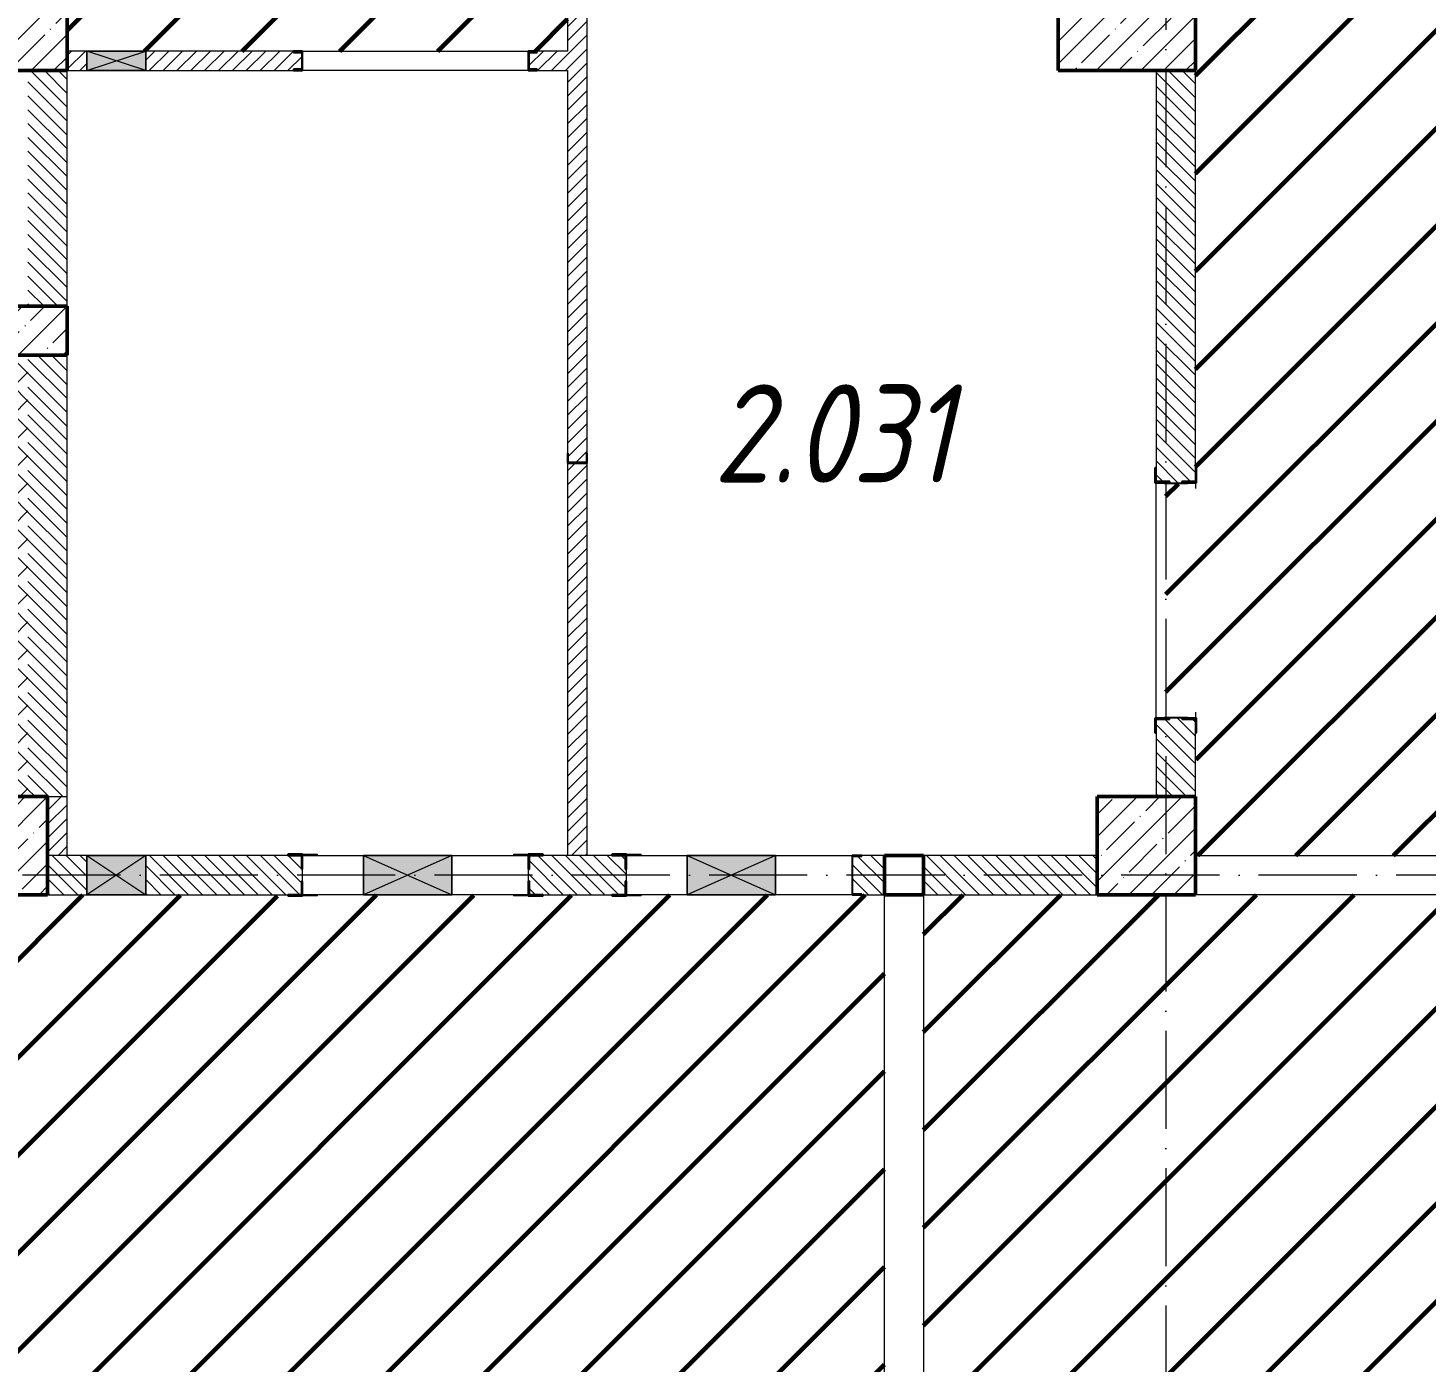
# Model space of a CAD drawing. Header units: millimetres. Extents: x -606178 to 312196, y -19338 to 632709.
# Drawn here: x -181601 to -174476, y 504594 to 511393 of the extents above; entities that cross this region are included whole.
import ezdxf

# ---------------------------------------------------------------- set-up
doc = ezdxf.new("R2010")
doc.units = ezdxf.units.MM
doc.linetypes.add('50_200_ШТРИХ_1Т_ш5_п1_п1_', pattern=[700, 500, -100, 0, -100])
for name, color, linetype, lineweight in [('6.4.1) Окр пт с инж. ПТ2.16', 3, 'Continuous', 60), ('6.4.3) Окр пт с инж. ПТ2.3', 150, 'Continuous', 60), ('A-DETL-GENF-OTLN', 7, 'Continuous', 9), ('A-GENM-____-MCUT', 7, 'Continuous', 25), ('A-GENM-____-OTLN', 7, 'Continuous', 9), ('A-GENM-____-OTLN-1', 7, 'Continuous', 25), ('A-GLAZ-____-OTLN', 7, 'Continuous', 9), ('A-WALL-____-MCUT', 7, 'Continuous', 13), ('A-WALL-____-MCUT-2', 7, 'Continuous', 50), ('A-WALL-____-PATT-1', 7, 'Continuous', 9), ('A-WALL-FNSH-MCUT-1', 7, 'Continuous', 9), ('I-WALL-____-OTLN', 7, 'Continuous', 9), ('S-COLS-____-MCUT', 7, 'Continuous', 50), ('S-COLS-____-OTLN', 7, 'Continuous', 9), ('S-GRID-____-OTLN-1', 7, '50_200_ШТРИХ_1Т_ш5_п1_п1_', 9), ('Марки помещений', 7, 'Continuous', 9)]:
    doc.layers.add(name, color=color, linetype=linetype, lineweight=lineweight)
doc.styles.add('ISOCPEUR_I_2', font='isocpeui.ttf', dxfattribs={"width": 0.85, "height": 2.3})
pattern_1 = [(45, (-264901.3, 451794.26), (-35.35534, 35.35534), [])]
pattern_2 = [(135, (-264901.3, 451794.26), (-35.35534, -35.35534), [])]

# ---------------------------------------------------------------- blocks, each defined once
blk = doc.blocks.new('BSC_Колонна _Прямоугольная - 500х500-V37-АР1_План отверстий 2 этажа в осях 1-64_Ю-ЯЯ')
at = {"layer": 'S-COLS-____-OTLN'}
h = blk.add_hatch(dxfattribs=at)
h.set_pattern_fill('FP_47', color=256, style=0, pattern_type=2)
h.set_pattern_definition([(45, (-83150, -55431.04), (-114.04925, 114.04925), []), (45, (-83035.95, -55431.04), (-114.04925, 114.04925), [201.613, -40.323, 3.353, -36.97])])
h.paths.add_polyline_path([(-250, -250), (250, -250), (250, 250), (-250, 250)], flags=0)
at = {"layer": 'S-COLS-____-MCUT'}
for p, q in [((250, 250), (-250, 250)), ((-250, 250), (-250, -250)), ((250, -250), (250, 250)), ((-250, -250), (250, -250))]:
    blk.add_line(p, q, dxfattribs=at)
blk = doc.blocks.new('BSC_Колонна _Прямоугольная - 500х500-V95-АР1_План отверстий 2 этажа в осях 1-64_Ю-ЯЯ')
at = {"layer": 'S-COLS-____-OTLN'}
h = blk.add_hatch(dxfattribs=at)
h.set_pattern_fill('FP_108', color=256, style=0, pattern_type=2)
h.set_pattern_definition([(315, (-55431.04, 89000), (114.04925, 114.04925), []), (315, (-55431.04, 88885.95), (114.04925, 114.04925), [201.613, -40.323, 3.353, -36.97])])
h.paths.add_polyline_path([(-250, 250), (-250, -250), (250, -250), (250, 250)], flags=0)
at = {"layer": 'S-COLS-____-MCUT'}
for p, q in [((250, 250), (-250, 250)), ((-250, 250), (-250, -250)), ((250, -250), (250, 250)), ((-250, -250), (250, -250))]:
    blk.add_line(p, q, dxfattribs=at)
blk = doc.blocks.new('BSC_Колонна _Прямоугольная - 500х700-V127-АР1_План отверстий 2 этажа в осях 1-64_Ю-ЯЯ')
at = {"layer": 'S-COLS-____-OTLN'}
h = blk.add_hatch(dxfattribs=at)
h.set_pattern_fill('FP_140', color=256, style=0, pattern_type=2)
h.set_pattern_definition([(315, (-59631.04, 83150), (114.04925, 114.04925), []), (315, (-59631.04, 83035.95), (114.04925, 114.04925), [201.613, -40.323, 3.353, -36.97])])
h.paths.add_polyline_path([(-250, 350), (-250, -350), (250, -350), (250, 350)], flags=0)
at = {"layer": 'S-COLS-____-MCUT'}
for p, q in [((250, 350), (-250, 350)), ((-250, 350), (-250, -350)), ((250, -350), (250, 350)), ((-250, -350), (250, -350))]:
    blk.add_line(p, q, dxfattribs=at)
blk = doc.blocks.new('BSC_Колонна _Прямоугольная - 500х700-V128-АР1_План отверстий 2 этажа в осях 1-64_Ю-ЯЯ')
at = {"layer": 'S-COLS-____-OTLN'}
h = blk.add_hatch(dxfattribs=at)
h.set_pattern_fill('FP_141', color=256, style=0, pattern_type=2)
h.set_pattern_definition([(315, (-59631.04, 88900), (114.04925, 114.04925), []), (315, (-59631.04, 88785.95), (114.04925, 114.04925), [201.613, -40.323, 3.353, -36.97])])
h.paths.add_polyline_path([(-250, 350), (-250, -350), (250, -350), (250, 350)], flags=0)
at = {"layer": 'S-COLS-____-MCUT'}
for p, q in [((250, 350), (-250, 350)), ((-250, 350), (-250, -350)), ((250, -350), (250, 350)), ((-250, -350), (250, -350))]:
    blk.add_line(p, q, dxfattribs=at)
blk = doc.blocks.new('154_Стойка_СКБ_Швеллер - СМ-2180_100-28278414-АР1_План отверстий 2 этажа в осях 1-64_Ю-ЯЯ')
at = {"layer": 'A-GENM-____-MCUT'}
for p, q in [((171, 50), (125, 50)), ((125, 50), (125, -50)), ((129.5, 42.4), (171, 42.4)), ((129.5, -42.4), (129.5, 42.4)), ((171, 42.4), (171, 50)), ((125, -50), (171, -50)), ((171, -42.4), (129.5, -42.4)), ((171, -50), (171, -42.4))]:
    blk.add_line(p, q, dxfattribs=at)
blk = doc.blocks.new('154_Фахверк_СКБ_Швеллер - Тип_100_3960-28331862-АР1_План отверстий 2 этажа в осях 1-64_Ю-ЯЯ')
at = {"layer": 'A-GENM-____-MCUT'}
for p, q in [((175, 50), (125, 50)), ((125, 50), (125, -50)), ((128, 47), (175, 47)), ((128, -47), (128, 47)), ((175, 47), (175, 50)), ((125, -50), (175, -50)), ((175, -47), (128, -47)), ((175, -50), (175, -47))]:
    blk.add_line(p, q, dxfattribs=at)
blk = doc.blocks.new('154_Стойка_СКБ_Уголок - СМ-2180_200-28268025-АР1_План отверстий 2 этажа в осях 1-64_Ю-ЯЯ')
at = {"layer": 'A-GENM-____-MCUT'}
for p, q in [((125, 156), (125, 81)), ((200, 156), (125, 156)), ((131, 81), (131, 150)), ((131, 150), (200, 150)), ((200, 150), (200, 156)), ((125, 81), (131, 81)), ((131, 19), (125, 19)), ((125, 19), (125, -56)), ((131, -50), (131, 19)), ((125, -56), (200, -56)), ((200, -50), (131, -50)), ((200, -56), (200, -50))]:
    blk.add_line(p, q, dxfattribs=at)
blk = doc.blocks.new('Стойка_Влож_Уголок_Опорный - Уголок-28213941-АР1_План отверстий 2 этажа в осях 1-64_Ю-ЯЯ')
at = {"layer": 'A-GENM-____-OTLN'}
for p, q in [((-212, -6), (-212, 0)), ((0, 0), (0, -6)), ((-212, -75), (-212, -6)), ((-212, -6), (-206, -6)), ((-6, -6), (0, -6)), ((0, -6), (0, -75)), ((-212, -75), (-206, -75)), ((-6, -75), (0, -75))]:
    blk.add_line(p, q, dxfattribs=at)
blk = doc.blocks.new('154_Фахверк_СКБ_Швеллер - Тип_100_3550_1-35210908-АР1_План отверстий 2 этажа в осях 1-64_Ю-ЯЯ')
at = {"layer": 'A-GENM-____-MCUT'}
for p, q in [((175, 100), (125, 100)), ((125, 100), (125, -100)), ((128, 97), (175, 97)), ((128, -97), (128, 97)), ((175, 97), (175, 100)), ((125, -100), (175, -100)), ((175, -97), (128, -97)), ((175, -100), (175, -97))]:
    blk.add_line(p, q, dxfattribs=at)
blk = doc.blocks.new('АР_Перемычка - АР_Перемычка-28437008-АР1_План отверстий 2 этажа в осях 1-64_Ю-ЯЯ')
at = {"layer": 'A-GENM-____-OTLN'}
blk.add_line((-250, -100), (-243, -100), dxfattribs=at)
blk = doc.blocks.new('154_Стойка_СКБ_Уголок - СМ-2880_200-28437237-АР1_План отверстий 2 этажа в осях 1-64_Ю-ЯЯ')
at = {"layer": 'A-GENM-____-MCUT'}
for p, q in [((125, 156), (125, 81)), ((200, 156), (125, 156)), ((131, 81), (131, 150)), ((131, 150), (200, 150)), ((200, 150), (200, 156)), ((125, 81), (131, 81)), ((131, 19), (125, 19)), ((125, 19), (125, -56)), ((131, -50), (131, 19)), ((125, -56), (200, -56)), ((200, -50), (131, -50)), ((200, -56), (200, -50))]:
    blk.add_line(p, q, dxfattribs=at)
blk = doc.blocks.new('Стойка_Влож_Полоса боковая - Полоса-V150-АР1_План отверстий 2 этажа в осях 1-64_Ю-ЯЯ')
at = {"layer": 'A-GENM-____-OTLN'}
for p, q in [((-5, 60), (0, 60)), ((-5, -60), (-5, 60)), ((0, 31), (0, -31)), ((0, -60), (-5, -60))]:
    blk.add_line(p, q, dxfattribs=at)
blk = doc.blocks.new('BSC_Колонна _Прямоугольная1 - 200х200 _металл_-35205626-АР1_План отверстий 2 этажа в осях 1-64_Ю-ЯЯ')
at = {"layer": 'S-COLS-____-MCUT'}
for p, q in [((100, 100), (-100, 100)), ((-100, 100), (-100, -100)), ((100, -100), (100, 100)), ((-100, -100), (100, -100))]:
    blk.add_line(p, q, dxfattribs=at)
blk = doc.blocks.new('AR_Отверстие прямоугольное _в стене__БезПР - AR_Отверстие прямоугольное _в стене__БезПР-36789171-АР1_План отверстий 2 этажа в осях 1-64_Ю-ЯЯ')
at = {"layer": 'A-GLAZ-____-OTLN'}
blk.add_hatch(color=256, dxfattribs=at).paths.add_polyline_path([(150, -100), (150, 100), (-150, 100), (-150, -100)], flags=0)
at = {"layer": 'A-DETL-GENF-OTLN'}
for p, q in [((-150, -100), (-150, 100)), ((-150, 100), (150, 100)), ((150, 100), (-150, -100)), ((-150, 100), (150, -100)), ((150, 100), (-150, 100)), ((-150, 100), (-150, -100)), ((150, 100), (150, -100)), ((150, -100), (150, 100)), ((150, -100), (-150, -100)), ((-150, -100), (150, -100))]:
    blk.add_line(p, q, dxfattribs=at)
at = {"layer": 'A-GLAZ-____-OTLN'}
blk.add_line((150, 100), (-150, 100), dxfattribs=at)
blk = doc.blocks.new('AR_Отверстие прямоугольное _в стене__БезПР - AR_Отверстие прямоугольное _в стене__БезПР-36427836-АР1_План отверстий 2 этажа в осях 1-64_Ю-ЯЯ')
at = {"layer": 'A-GLAZ-____-OTLN'}
blk.add_hatch(color=256, dxfattribs=at).paths.add_polyline_path([(150, 50), (-150, 50), (-150, -50), (150, -50)], flags=0)
at = {"layer": 'A-DETL-GENF-OTLN'}
for p, q in [((-150, -50), (-150, 50)), ((-150, 50), (150, 50)), ((150, 50), (-150, -50)), ((-150, 50), (150, -50)), ((150, 50), (-150, 50)), ((-150, 50), (-150, -50)), ((150, 50), (150, -50)), ((150, -50), (150, 50)), ((150, -50), (-150, -50)), ((-150, -50), (150, -50))]:
    blk.add_line(p, q, dxfattribs=at)
at = {"layer": 'A-GLAZ-____-OTLN'}
blk.add_line((150, 50), (-150, 50), dxfattribs=at)
blk = doc.blocks.new('AR_Отверстие прямоугольное _в стене_ - AR_Отверстие прямоугольное _в стене__ОВ-36827602-АР1_План отверстий 2 этажа в осях 1-64_Ю-ЯЯ')
at = {"layer": 'A-GLAZ-____-OTLN'}
blk.add_hatch(color=256, dxfattribs=at).paths.add_polyline_path([(225, -100), (225, 100), (-225, 100), (-225, -100)], flags=0)
at = {"layer": 'A-DETL-GENF-OTLN'}
for p, q in [((-225, -100), (-225, 100)), ((-225, 100), (225, 100)), ((225, 100), (-225, -100)), ((-225, 100), (225, -100)), ((225, 100), (-225, 100)), ((-225, 100), (-225, -100)), ((225, 100), (225, -100)), ((225, -100), (225, 100)), ((225, -100), (-225, -100)), ((-225, -100), (225, -100))]:
    blk.add_line(p, q, dxfattribs=at)

msp = doc.modelspace()

# ---------------------------------------------------------------- hatches: boundary and pattern name
at = {"layer": '6.4.1) Окр пт с инж. ПТ2.16'}
h = msp.add_hatch(dxfattribs=at)
h.set_pattern_fill('ANSI31', color=256, scale=111)
h.paths.add_polyline_path([(-178851.3011, 515075.3011), (-179051.3011, 515075.3011), (-179551.3011, 515075.3011), (-181401.3011, 515075.3011), (-181401.3011, 514675.3011), (-181401.3011, 514049.3011), (-181395.3011, 514049.3011), (-181395.3011, 513501.3011), (-181401.3011, 513175.3011), (-181401.3011, 513125.3011), (-181401.3011, 511675.3011), (-181401.3011, 511275.3011), (-181301.3011, 511275.3011), (-181001.3011, 511275.3011), (-180247.3011, 511275.3011), (-180201.3011, 511275.3011), (-179051.3011, 511275.3011), (-179005.3011, 511275.3011), (-178851.3011, 511275.3011), (-178851.3011, 512895.3011), (-178851.3011, 513155.3011), (-178851.3011, 513375.3011), (-178851.3011, 513425.3011)])
h = msp.add_hatch(dxfattribs=at)
h.set_pattern_fill('ANSI31', color=256, scale=111)
h.paths.add_polyline_path([(-187401.3011, 503325.3011), (-187401.3011, 503475.3011), (-187401.3011, 503975.3011), (-187401.3011, 504475.3011), (-186901.3011, 504475.3011), (-186401.3011, 504475.3011), (-185216.3011, 504475.3011), (-184866.3011, 504475.3011), (-181601.3011, 504475.3011), (-181601.3011, 503975.3011), (-181501.3011, 503975.3011), (-181301.3011, 503975.3011), (-180601.3011, 503975.3011), (-179191.3011, 503975.3011), (-178491.3011, 503975.3011), (-177236.3011, 503975.3011), (-177236.3011, 506975.3011), (-177351.3011, 506975.3011), (-177401.3011, 506975.3011), (-177791.3011, 506975.3011), (-178241.3011, 506975.3011), (-178476.3011, 506975.3011), (-178476.3011, 506969.3011), (-178545.3011, 506969.3011), (-178551.3011, 506969.3011), (-178626.3011, 506969.3011), (-178976.3011, 506975.3011), (-178976.3011, 506969.3011), (-179051.3011, 506969.3011), (-179057.3011, 506969.3011), (-179126.3011, 506969.3011), (-179441.3011, 506975.3011), (-179891.3011, 506975.3011), (-180126.3011, 506975.3011), (-180126.3011, 506969.3011), (-180195.3011, 506969.3011), (-180201.3011, 506969.3011), (-180276.3011, 506969.3011), (-181001.3011, 506975.3011), (-181301.3011, 506975.3011), (-181501.3011, 506975.3011), (-182001.3011, 506975.3011), (-183941.3011, 506975.3011), (-184291.3011, 506975.3011), (-184626.3011, 506975.3011), (-184626.3011, 506969.3011), (-184701.3011, 506969.3011), (-184707.3011, 506969.3011), (-184776.3011, 506969.3011), (-185626.3011, 506974.8146), (-185626.3011, 506969.3011), (-185695.3011, 506969.3011), (-185701.3011, 506969.3011), (-185776.3011, 506969.3011), (-186901.3011, 506975.3011), (-187401.3011, 506975.3011), (-187551.3011, 506975.3011), (-188251.3011, 506975.3011), (-188376.3011, 506975.3011), (-188376.3011, 506969.3011), (-188451.3011, 506969.3011), (-188457.3011, 506969.3011), (-188526.3011, 506969.3011), (-188751.3011, 506975.3011), (-189451.3011, 506975.3011), (-189526.3011, 506975.3011), (-189526.3011, 506969.3011), (-189595.3011, 506969.3011), (-189601.3011, 506969.3011), (-189676.3011, 506969.3011), (-189901.3011, 506975.3011), (-189901.3011, 506925.3011), (-189901.3011, 506425.3011), (-189951.3011, 506425.3011), (-189951.3011, 506325.3011), (-190151.3011, 506325.3011), (-190151.3011, 506250.3011), (-190145.3011, 506250.3011), (-190145.3011, 506175.3011), (-190151.3011, 504375.3011), (-190145.3011, 504375.3011), (-190145.3011, 504300.3011), (-190151.3011, 503975.3011), (-189901.3011, 503975.3011), (-189901.3011, 503475.3011), (-189951.3011, 503475.3011), (-189951.3011, 503375.3011), (-190151.3011, 503375.3011), (-190151.3011, 503250.3011), (-190145.3011, 503250.3011), (-190145.3011, 503175.3011), (-190151.3011, 501375.3011), (-190145.3011, 501375.3011), (-190145.3011, 501300.3011), (-190151.3011, 500250.3011), (-190145.3011, 500250.3011), (-190145.3011, 500175.3011), (-190151.3011, 498375.3011), (-190145.3011, 498375.3011), (-190145.3011, 498300.3011), (-190151.3011, 498225.3011), (-189901.3011, 498225.3011), (-189901.3011, 497725.3011), (-189951.3011, 497725.3011), (-189951.3011, 497625.3011), (-190151.3011, 497625.3011), (-190151.3011, 497250.3011), (-190145.3011, 497250.3011), (-190145.3011, 497175.3011), (-190151.3011, 495375.3011), (-190145.3011, 495375.3011), (-190145.3011, 495300.3011), (-190151.3011, 495275.3011), (-189901.3011, 495275.3011), (-189901.3011, 494975.3011), (-187401.3011, 494975.3011), (-187401.3011, 495275.3011), (-186901.3011, 495275.3011), (-186901.3011, 494975.3011), (-182001.3011, 494975.3011), (-182001.3011, 495275.3011), (-181501.3011, 495275.3011), (-181501.3011, 494975.3011), (-180026.3011, 494975.3011), (-180026.3011, 494981.3011), (-179951.3011, 494981.3011), (-177951.3011, 494975.3011), (-177951.3011, 494981.3011), (-177876.3011, 494981.3011), (-176151.3011, 494975.3011), (-176151.3011, 495275.3011), (-176151.3011, 495450.3011), (-176157.3011, 495450.3011), (-176157.3011, 495525.3011), (-176151.3011, 496475.3011), (-176151.3011, 497475.3011), (-176151.3011, 497625.3011), (-176157.3011, 497625.3011), (-176157.3011, 497700.3011), (-176151.3011, 497725.3011), (-178701.3011, 497725.3011), (-179801.3011, 497725.3011), (-180026.3011, 497725.3011), (-180026.3011, 497719.3011), (-180101.3011, 497719.3011), (-180107.3011, 497719.3011), (-180176.3011, 497719.3011), (-181176.3011, 497724.8825), (-181176.3011, 497719.3011), (-181245.3011, 497719.3011), (-181251.3011, 497719.3011), (-181326.3011, 497719.3011), (-181501.3011, 497725.3011), (-182001.3011, 497725.3011), (-186901.3011, 497725.3011), (-187401.3011, 497725.3011), (-187401.3011, 498225.3011), (-187401.3011, 498725.3011), (-187401.3011, 499295.4397), (-187401.3011, 502825.3011)])
h = msp.add_hatch(dxfattribs=at)
h.set_pattern_fill('ANSI31', color=256, scale=111)
h.paths.add_polyline_path([(-168051.3011, 500675.3011), (-168051.3011, 501075.3011), (-169801.3011, 501075.3011), (-169851.3011, 501075.3011), (-170451.3011, 501075.3011), (-171551.3011, 501075.3011), (-171651.3011, 501075.3011), (-171651.3011, 501275.3011), (-171651.3011, 501775.3011), (-171651.3011, 502100.3011), (-171657.3011, 502100.3011), (-171657.3011, 502175.3011), (-171657.3011, 502181.3011), (-171657.3011, 502250.3011), (-171651.7876, 503100.3011), (-171657.3011, 503100.3011), (-171657.3011, 503169.3011), (-171657.3011, 503175.3011), (-171657.3011, 503250.3011), (-171651.3011, 503475.3011), (-171651.3011, 503975.3011), (-171651.3011, 504350.3011), (-171657.3011, 504350.3011), (-171657.3011, 504425.3011), (-171657.3011, 504431.3011), (-171657.3011, 504500.3011), (-171651.7197, 505500.3011), (-171657.3011, 505500.3011), (-171657.3011, 505569.3011), (-171657.3011, 505575.3011), (-171657.3011, 505650.3011), (-171651.3011, 506975.3011), (-175651.3011, 506975.3011), (-176151.3011, 506975.3011), (-177036.3011, 506975.3011), (-177036.3011, 503975.3011), (-176151.3011, 503975.3011), (-175651.3011, 503975.3011), (-174851.3011, 503975.3011), (-174851.3011, 501775.3011), (-175651.3011, 501775.3011), (-175651.3011, 499925.3011), (-174851.3011, 499925.3011), (-174851.3011, 497725.3011), (-175651.3011, 497725.3011), (-175951.3011, 497725.3011), (-175951.3011, 497700.3011), (-175945.3011, 497700.3011), (-175945.3011, 497625.3011), (-175951.3011, 497475.3011), (-175951.3011, 496475.3011), (-175951.3011, 495525.3011), (-175945.3011, 495525.3011), (-175945.3011, 495450.3011), (-175951.3011, 495275.3011), (-175651.3011, 495275.3011), (-175651.3011, 494775.3011), (-172201.3011, 494775.3011), (-172201.3011, 495275.3011), (-171701.3011, 495275.3011), (-171701.3011, 498625.3011), (-172201.3011, 498625.3011), (-172201.3011, 499125.3011), (-171701.3011, 499125.3011), (-171701.3011, 498825.3011), (-168051.3011, 498825.3011), (-168051.3011, 499075.3011)])
at = {"layer": '6.4.3) Окр пт с инж. ПТ2.3'}
h = msp.add_hatch(dxfattribs=at)
h.set_pattern_fill('ANSI31', color=256, scale=111)
h.paths.add_polyline_path([(-171651.3011, 513425.3011), (-171551.3011, 513425.3011), (-171551.3011, 514875.3011), (-175651.3011, 514875.3011), (-175651.3011, 514675.3011), (-175651.3011, 511675.3011), (-175651.3011, 511175.3011), (-175651.3011, 509150.3011), (-175645.3011, 509150.3011), (-175645.3011, 509075.3011), (-175651.3011, 509045.3011), (-175651.3011, 509075.3011), (-175691.3011, 509075.3011), (-175691.3011, 509070.3011), (-175801.3011, 509070.3011), (-175801.3011, 507880.3011), (-175651.3011, 507880.3011), (-175651.3011, 507875.3011), (-175645.3011, 507875.3011), (-175645.3011, 507800.3011), (-175651.3011, 507475.3011), (-175651.3011, 507175.3011), (-171651.3011, 507175.3011), (-171651.3011, 507475.3011), (-171551.3011, 507475.3011), (-171551.3011, 512925.3011), (-171651.3011, 512925.3011)])
at = {"layer": 'A-WALL-____-PATT-1'}
h = msp.add_hatch(dxfattribs=at)
h.set_pattern_fill('FP_5', color=256, style=0, pattern_type=2)
h.set_pattern_definition(pattern_1)
h.paths.add_polyline_path([(-178751.3011, 507175.3011), (-178751.3011, 509175.3011), (-178851.3011, 509175.3011), (-178851.3011, 507175.3011)], flags=0)
h.paths.add_polyline_path([(-178848.3011, 509178.3011), (-178754.3011, 509178.3011), (-178754.3011, 509225.3011), (-178751.3011, 509225.3011), (-178751.3011, 512895.3011), (-178851.3011, 512895.3011), (-178851.3011, 509225.3011), (-178848.3011, 509225.3011)], flags=0)
h.paths.add_polyline_path([(-178794.8305, 513155.3011), (-178751.3011, 513155.3011), (-178751.3011, 513375.3011), (-178851.3011, 513375.3011), (-178851.3011, 513155.3011), (-178848.3011, 513155.3011)], flags=0)
h.paths.add_polyline_path([(-178801.3893, 513378.3011), (-178754.3011, 513378.3011), (-178754.3011, 513425.3011), (-178751.3011, 513425.3011), (-178751.3011, 515075.3011), (-178851.3011, 515075.3011), (-178851.3011, 513425.3011), (-178848.3011, 513425.3011), (-178848.3011, 513378.3011)], flags=0)
h = msp.add_hatch(dxfattribs=at)
h.set_pattern_fill('FP_5', color=256, style=0, pattern_type=2)
h.set_pattern_definition(pattern_1)
h.paths.add_polyline_path([(-179005.3011, 511175.3011), (-178851.3011, 511175.3011), (-178851.3011, 511275.3011), (-179005.3011, 511275.3011), (-179005.3011, 511267.7011), (-179046.8011, 511267.7011), (-179046.8011, 511182.9011), (-179005.3011, 511182.9011)], flags=0)
h.paths.add_polyline_path([(-181001.3011, 511175.3011), (-180247.3011, 511175.3011), (-180247.3011, 511182.9011), (-180205.8011, 511182.9011), (-180205.8011, 511267.7011), (-180247.3011, 511267.7011), (-180247.3011, 511275.3011), (-181001.3011, 511275.3011), (-181001.3011, 511182.9011)], flags=0)
h.paths.add_polyline_path([(-181301.3011, 511175.3011), (-181301.3011, 511275.3011), (-181401.3011, 511275.3011), (-181401.3011, 511175.3011)], flags=0)
h = msp.add_hatch(dxfattribs=at)
h.set_pattern_fill('FP_6', color=256, style=0, pattern_type=2)
h.set_pattern_definition(pattern_2)
h.paths.add_polyline_path([(-181401.3011, 509975.3011), (-181401.3011, 511175.3011), (-181601.3011, 511175.3011), (-181601.3011, 509975.3011)], flags=0)
h = msp.add_hatch(dxfattribs=at)
h.set_pattern_fill('FP_6', color=256, style=0, pattern_type=2)
h.set_pattern_definition(pattern_2)
h.paths.add_polyline_path([(-175811.3011, 507475.3011), (-175651.3011, 507475.3011), (-175651.3011, 507869.3011), (-175720.3011, 507869.3011), (-175720.3011, 507875.3011), (-175782.3011, 507875.3011), (-175782.3011, 507869.3011), (-175851.3011, 507869.3011), (-175851.3011, 507475.3011)], flags=0)
h.paths.add_polyline_path([(-175782.3011, 509075.3011), (-175720.3011, 509075.3011), (-175720.3011, 509081.3011), (-175651.3011, 509081.3011), (-175651.3011, 511175.3011), (-175851.3011, 511175.3011), (-175851.3011, 509081.3011), (-175782.3011, 509081.3011)], flags=0)
h = msp.add_hatch(dxfattribs=at)
h.set_pattern_fill('FP_13', color=256, style=0, pattern_type=2)
h.set_pattern_definition([(45, (-264901.3, 451794.26), (-114.04925, 114.04925), []), (45, (-264787.25, 451794.26), (-114.04925, 114.04925), [201.612, -40.322, 3.353, -36.97])])
h.paths.add_polyline_path([(-181401.3011, 509725.3011), (-181401.3011, 509975.3011), (-183301.3011, 509975.3011), (-183301.3011, 509725.3011), (-181843.9508, 509725.3011)], flags=0)
h = msp.add_hatch(dxfattribs=at)
h.set_pattern_fill('FP_1', color=256, style=0, pattern_type=2)
h.set_pattern_definition([(45, (-264901.3, 451794.26), (-70.71068, 70.71068), []), (135, (-264901.3, 451794.26), (-70.71068, -70.71068), [])])
h.paths.add_polyline_path([(-181751.3011, 507475.3011), (-181601.3011, 507475.3011), (-181601.3011, 509725.3011), (-181751.3011, 509725.3011), (-181751.3011, 507625.3011)], flags=0)
h = msp.add_hatch(dxfattribs=at)
h.set_pattern_fill('FP_6', color=256, style=0, pattern_type=2)
h.set_pattern_definition(pattern_2)
h.paths.add_polyline_path([(-181401.3011, 507475.3011), (-181401.3011, 509725.3011), (-181601.3011, 509725.3011), (-181601.3011, 507475.3011), (-181501.3011, 507475.3011)], flags=0)
h = msp.add_hatch(dxfattribs=at)
h.set_pattern_fill('FP_5', color=256, style=0, pattern_type=2)
h.set_pattern_definition(pattern_1)
h.paths.add_polyline_path([(-181401.3011, 507175.3011), (-181401.3011, 507475.3011), (-181501.3011, 507475.3011), (-181501.3011, 507175.3011)], flags=0)
h = msp.add_hatch(dxfattribs=at)
h.set_pattern_fill('FP_6', color=256, style=0, pattern_type=2)
h.set_pattern_definition(pattern_2)
h.paths.add_polyline_path([(-177236.3011, 506975.3011), (-177236.3011, 507175.3011), (-177351.3011, 507175.3011), (-177351.3011, 507172.3011), (-177398.3011, 507171.6648), (-177398.3011, 506978.3011), (-177351.3011, 506978.3011), (-177351.3011, 506975.3011)], flags=0)
h.paths.add_polyline_path([(-178976.3011, 506975.3011), (-178557.3011, 506975.3011), (-178557.3011, 507044.3011), (-178551.3011, 507044.3011), (-178551.3011, 507106.3011), (-178557.3011, 507106.3011), (-178557.3011, 507175.3011), (-179045.3011, 507175.3011), (-179045.3011, 507106.3011), (-179051.3011, 507106.3011), (-179051.3011, 507044.3011), (-179045.3011, 507044.3011), (-179045.3011, 506975.3011)], flags=0)
h.paths.add_polyline_path([(-181001.3011, 506975.3011), (-180207.3011, 506976.2242), (-180207.3011, 507044.3011), (-180201.3011, 507044.3011), (-180201.3011, 507106.3011), (-180207.3011, 507106.3011), (-180207.3011, 507175.3011), (-181001.3011, 507175.3011), (-181001.3011, 507098.3781)], flags=0)
h.paths.add_polyline_path([(-181301.3011, 506975.3011), (-181301.3011, 507175.3011), (-181501.3011, 507175.3011), (-181501.3011, 506975.3011)], flags=0)
h = msp.add_hatch(dxfattribs=at)
h.set_pattern_fill('FP_6', color=256, style=0, pattern_type=2)
h.set_pattern_definition(pattern_2)
h.paths.add_polyline_path([(-176151.3011, 506975.3011), (-176151.3011, 507175.3011), (-177036.3011, 507175.3011), (-177036.3011, 506975.3011), (-176541.4488, 506975.3011)], flags=0)

# ---------------------------------------------------------------- linework, layer by layer
at = {"layer": 'A-WALL-____-MCUT'}
for p, q in [((-181401.3011, 509975.3011), (-181401.3011, 511175.3011)), ((-175851.3011, 511175.3011), (-175851.3011, 509150.3011)), ((-175651.3011, 509150.3011), (-175651.3011, 511175.3011)), ((-181401.3011, 507475.3011), (-181401.3011, 509725.3011)), ((-175851.3011, 507800.3011), (-175851.3011, 507475.3011)), ((-175651.3011, 507475.3011), (-175651.3011, 507800.3011)), ((-181501.3011, 507475.3011), (-181401.3011, 507475.3011)), ((-181301.3011, 507175.3011), (-181501.3011, 507175.3011)), ((-180276.3011, 507175.3011), (-181001.3011, 507175.3011)), ((-178626.3011, 507175.3011), (-178976.3011, 507175.3011)), ((-177236.3011, 507175.3011), (-177351.3011, 507175.3011)), ((-176151.3011, 507175.3011), (-177036.3011, 507175.3011)), ((-180201.3011, 507044.3011), (-180201.3011, 507106.3011)), ((-179051.3011, 507106.3011), (-179051.3011, 507044.3011)), ((-178551.3011, 507044.3011), (-178551.3011, 507106.3011)), ((-181501.3011, 506975.3011), (-181301.3011, 506975.3011)), ((-181001.3011, 506975.3011), (-180276.3011, 506975.3011)), ((-178976.3011, 506975.3011), (-178626.3011, 506975.3011)), ((-177351.3011, 506975.3011), (-177236.3011, 506975.3011)), ((-177036.3011, 506975.3011), (-176151.3011, 506975.3011))]:
    msp.add_line(p, q, dxfattribs=at)
at = {"layer": 'A-WALL-____-MCUT-2'}
for p, q in [((-181401.3011, 509975.3011), (-183551.3011, 509975.3011)), ((-181401.3011, 509725.3011), (-181401.3011, 509975.3011)), ((-183301.3011, 509725.3011), (-181401.3011, 509725.3011))]:
    msp.add_line(p, q, dxfattribs=at)
at = {"layer": 'A-WALL-FNSH-MCUT-1'}
for p, q in [((-178851.3011, 512895.3011), (-178851.3011, 511275.3011)), ((-178751.3011, 509225.3011), (-178751.3011, 511575.3011)), ((-181301.3011, 511275.3011), (-181401.3011, 511275.3011)), ((-180247.3011, 511275.3011), (-181001.3011, 511275.3011)), ((-178851.3011, 511275.3011), (-179005.3011, 511275.3011)), ((-181401.3011, 511175.3011), (-181301.3011, 511175.3011)), ((-181001.3011, 511175.3011), (-180247.3011, 511175.3011)), ((-179005.3011, 511175.3011), (-178851.3011, 511175.3011)), ((-178851.3011, 511175.3011), (-178851.3011, 509225.3011)), ((-178851.3011, 509175.3011), (-178851.3011, 507175.3011)), ((-178751.3011, 507175.3011), (-178751.3011, 509175.3011)), ((-181401.3011, 507175.3011), (-181401.3011, 507475.3011))]:
    msp.add_line(p, q, dxfattribs=at)
at = {"layer": 'I-WALL-____-OTLN'}
for p, q in [((-180201.3011, 511275.3011), (-179051.3011, 511275.3011)), ((-179051.3011, 511175.3011), (-180201.3011, 511175.3011)), ((-175851.3011, 507875.3011), (-175851.3011, 509075.3011)), ((-175651.3011, 509075.3011), (-175651.3011, 509045.3011)), ((-175651.3011, 507905.3011), (-175651.3011, 507875.3011)), ((-180201.3011, 507175.3011), (-179891.3011, 507175.3011)), ((-179441.3011, 507175.3011), (-179051.3011, 507175.3011)), ((-178551.3011, 507175.3011), (-178241.3011, 507175.3011)), ((-177791.3011, 507175.3011), (-177401.3011, 507175.3011)), ((-175651.3011, 507175.3011), (-171651.3011, 507175.3011)), ((-179891.3011, 506975.3011), (-180201.3011, 506975.3011)), ((-179051.3011, 506975.3011), (-179441.3011, 506975.3011)), ((-178241.3011, 506975.3011), (-178551.3011, 506975.3011)), ((-177401.3011, 506975.3011), (-177791.3011, 506975.3011)), ((-177236.3011, 503975.3011), (-177236.3011, 506975.3011)), ((-177036.3011, 506975.3011), (-177036.3011, 503975.3011)), ((-171651.3011, 506975.3011), (-175651.3011, 506975.3011))]:
    msp.add_line(p, q, dxfattribs=at)
at = {"layer": 'S-GRID-____-OTLN-1'}
for p, q in [((-175801.3011, 542687.1106), (-175801.3011, 491375.8881)), ((-160826.8945, 507075.3011), (-269570.0713, 507075.3011))]:
    msp.add_line(p, q, dxfattribs=at)

# ---------------------------------------------------------------- block references
at = {"layer": 'A-GENM-____-OTLN'}
for name, p, rotation in [('АР_Перемычка - АР_Перемычка-28437008-АР1_План отверстий 2 этажа в осях 1-64_Ю-ЯЯ', (-175751.3011, 509075.3011), 269.9999999999999), ('Стойка_Влож_Полоса боковая - Полоса-V150-АР1_План отверстий 2 этажа в осях 1-64_Ю-ЯЯ', (-175751.3011, 509075.3011), 89.9999999999999), ('Стойка_Влож_Полоса боковая - Полоса-V150-АР1_План отверстий 2 этажа в осях 1-64_Ю-ЯЯ', (-175751.3011, 507875.3011), 269.9999999999999), ('Стойка_Влож_Уголок_Опорный - Уголок-28213941-АР1_План отверстий 2 этажа в осях 1-64_Ю-ЯЯ', (-180201.3011, 507181.3011), 89.99999999999962), ('Стойка_Влож_Уголок_Опорный - Уголок-28213941-АР1_План отверстий 2 этажа в осях 1-64_Ю-ЯЯ', (-179051.3011, 506969.3011), 269.9999999999996), ('Стойка_Влож_Уголок_Опорный - Уголок-28213941-АР1_План отверстий 2 этажа в осях 1-64_Ю-ЯЯ', (-178551.3011, 507181.3011), 89.99999999999962)]:
    msp.add_blockref(name, p, dxfattribs=dict(at, rotation=rotation))
at = {"layer": 'A-GENM-____-OTLN-1'}
for name, p, rotation in [('154_Стойка_СКБ_Швеллер - СМ-2180_100-28278414-АР1_План отверстий 2 этажа в осях 1-64_Ю-ЯЯ', (-180076.3011, 511225.3011), 180), ('154_Фахверк_СКБ_Швеллер - Тип_100_3960-28331862-АР1_План отверстий 2 этажа в осях 1-64_Ю-ЯЯ', (-178801.3011, 509050.3011), 90), ('154_Стойка_СКБ_Уголок - СМ-2880_200-28437237-АР1_План отверстий 2 этажа в осях 1-64_Ю-ЯЯ', (-175701.3011, 508950.3011), 89.99999999999987), ('154_Стойка_СКБ_Уголок - СМ-2880_200-28437237-АР1_План отверстий 2 этажа в осях 1-64_Ю-ЯЯ', (-175801.3011, 508000.3011), 269.9999999999999), ('154_Стойка_СКБ_Уголок - СМ-2180_200-28268025-АР1_План отверстий 2 этажа в осях 1-64_Ю-ЯЯ', (-180076.3011, 507125.3011), 180), ('154_Стойка_СКБ_Уголок - СМ-2180_200-28268025-АР1_План отверстий 2 этажа в осях 1-64_Ю-ЯЯ', (-178426.3011, 507125.3011), 180)]:
    msp.add_blockref(name, p, dxfattribs=dict(at, rotation=rotation))
for name, p in [('154_Стойка_СКБ_Швеллер - СМ-2180_100-28278414-АР1_План отверстий 2 этажа в осях 1-64_Ю-ЯЯ', (-179176.3011, 511225.3011)), ('154_Стойка_СКБ_Уголок - СМ-2180_200-28268025-АР1_План отверстий 2 этажа в осях 1-64_Ю-ЯЯ', (-179176.3011, 507025.3011)), ('154_Фахверк_СКБ_Швеллер - Тип_100_3550_1-35210908-АР1_План отверстий 2 этажа в осях 1-64_Ю-ЯЯ', (-177526.3011, 507075.3011))]:
    msp.add_blockref(name, p, dxfattribs=at)
at = {"layer": 'A-GLAZ-____-OTLN', "rotation": 180}
msp.add_blockref('AR_Отверстие прямоугольное _в стене__БезПР - AR_Отверстие прямоугольное _в стене__БезПР-36427836-АР1_План отверстий 2 этажа в осях 1-64_Ю-ЯЯ', (-181151.3011, 511225.3011), dxfattribs=at)
at = {"layer": 'A-GLAZ-____-OTLN'}
for name, p in [('AR_Отверстие прямоугольное _в стене__БезПР - AR_Отверстие прямоугольное _в стене__БезПР-36789171-АР1_План отверстий 2 этажа в осях 1-64_Ю-ЯЯ', (-181151.3011, 507075.3011)), ('AR_Отверстие прямоугольное _в стене_ - AR_Отверстие прямоугольное _в стене__ОВ-36827602-АР1_План отверстий 2 этажа в осях 1-64_Ю-ЯЯ', (-179666.3011, 507075.3011)), ('AR_Отверстие прямоугольное _в стене_ - AR_Отверстие прямоугольное _в стене__ОВ-36827602-АР1_План отверстий 2 этажа в осях 1-64_Ю-ЯЯ', (-178016.3011, 507075.3011))]:
    msp.add_blockref(name, p, dxfattribs=at)
at = {"layer": 'S-COLS-____-OTLN'}
for name, p, rotation in [('BSC_Колонна _Прямоугольная - 500х700-V127-АР1_План отверстий 2 этажа в осях 1-64_Ю-ЯЯ', (-181751.3011, 511425.3011), 89.9999999999999), ('BSC_Колонна _Прямоугольная - 500х700-V128-АР1_План отверстий 2 этажа в осях 1-64_Ю-ЯЯ', (-176001.3011, 511425.3011), 89.9999999999999), ('BSC_Колонна _Прямоугольная - 500х500-V95-АР1_План отверстий 2 этажа в осях 1-64_Ю-ЯЯ', (-175901.3011, 507225.3011), 89.9999999999999), ('BSC_Колонна _Прямоугольная1 - 200х200 _металл_-35205626-АР1_План отверстий 2 этажа в осях 1-64_Ю-ЯЯ', (-177136.3011, 507075.3011), 270.0000000000001)]:
    msp.add_blockref(name, p, dxfattribs=dict(at, rotation=rotation))
msp.add_blockref('BSC_Колонна _Прямоугольная - 500х500-V37-АР1_План отверстий 2 этажа в осях 1-64_Ю-ЯЯ', (-181751.3011, 507225.3011), dxfattribs=at)

# ---------------------------------------------------------------- texts
at = {"layer": 'Марки помещений', "insert": (-178108.4623, 509576.0289), "char_height": 500, "width": 737.5525, "attachment_point": 1, "style": 'ISOCPEUR_I_2'}
msp.add_mtext('2.031', dxfattribs=at)

doc.saveas('drawing.dxf')
